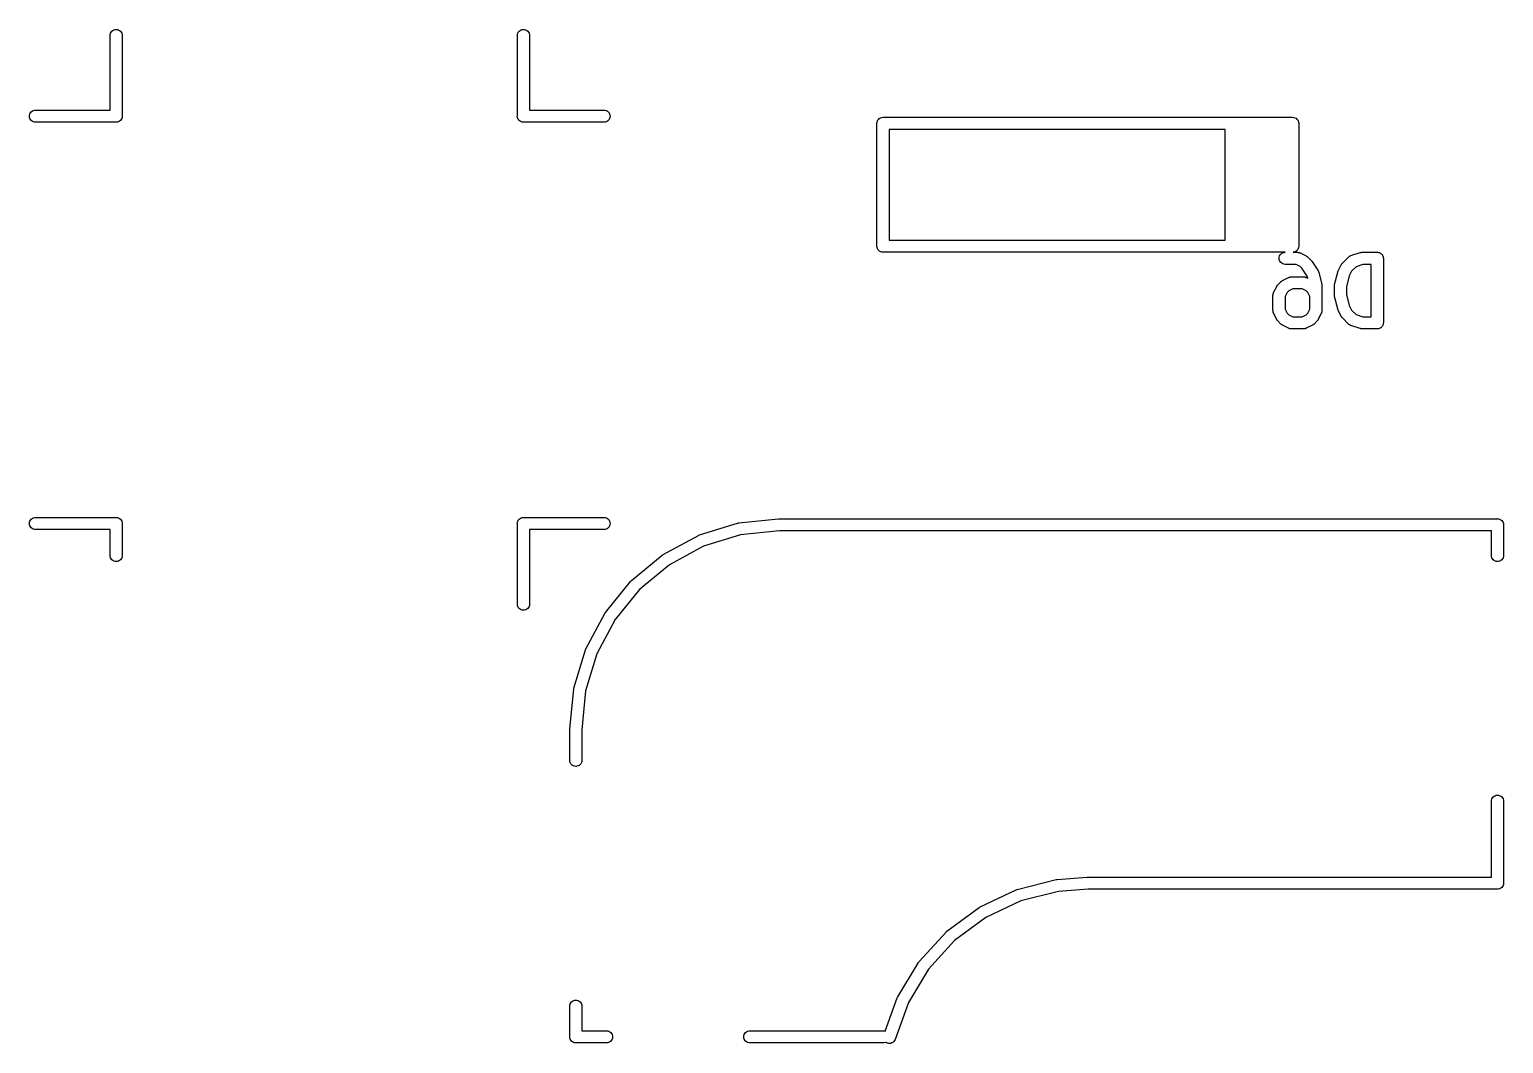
# Model space of a CAD drawing. Extents: x -13 to 127, y -89 to 15.
# Drawn here: x 5.92 to 24.21, y -37.55 to -24.97 of the extents above; entities that cross this region are included whole.
import ezdxf

# ---------------------------------------------------------------- set-up
doc = ezdxf.new("R2010")
doc.units = 0
doc.layers.add('BLACK', color=7, linetype='CONTINUOUS')

msp = doc.modelspace()

# ---------------------------------------------------------------- linework, layer by layer
at = {"layer": 'BLACK', "linetype": 'CONTINUOUS'}
for p, q in [((6.925, -25.0463), (6.92609, -25.0353)), ((6.92609, -25.0353), (6.93037, -25.0212)), ((6.93037, -25.0212), (6.93734, -25.0081)), ((6.93734, -25.0081), (6.94671, -24.9967)), ((6.94671, -24.9967), (6.95813, -24.9873)), ((6.95813, -24.9873), (6.97116, -24.9804)), ((6.97116, -24.9804), (6.9853, -24.9761)), ((6.9853, -24.9761), (7, -24.9746)), ((7, -24.9746), (7.0147, -24.9761)), ((7.0147, -24.9761), (7.02884, -24.9804)), ((7.02884, -24.9804), (7.04187, -24.9873)), ((7.04187, -24.9873), (7.05329, -24.9967)), ((7.05329, -24.9967), (7.06266, -25.0081)), ((7.06266, -25.0081), (7.06962, -25.0212)), ((7.06962, -25.0212), (7.07391, -25.0353)), ((7.07391, -25.0353), (7.075, -25.0463)), ((11.975, -25.0463), (11.9761, -25.0353)), ((11.9761, -25.0353), (11.9804, -25.0212)), ((11.9804, -25.0212), (11.9873, -25.0081)), ((11.9873, -25.0081), (11.9967, -24.9967)), ((11.9967, -24.9967), (12.0081, -24.9873)), ((12.0081, -24.9873), (12.0212, -24.9804)), ((12.0212, -24.9804), (12.0353, -24.9761)), ((12.0353, -24.9761), (12.05, -24.9746)), ((12.05, -24.9746), (12.0647, -24.9761)), ((12.0647, -24.9761), (12.0788, -24.9804)), ((12.0788, -24.9804), (12.0919, -24.9873)), ((12.0919, -24.9873), (12.1033, -24.9967)), ((12.1033, -24.9967), (12.1127, -25.0081)), ((12.1127, -25.0081), (12.1196, -25.0212)), ((12.1196, -25.0212), (12.1239, -25.0353)), ((12.1239, -25.0353), (12.125, -25.0463)), ((6.925, -25.975), (6.925, -25.0463)), ((7.075, -25.0463), (7.075, -26.0463)), ((11.975, -26.0463), (11.975, -25.0463)), ((12.125, -25.0463), (12.125, -25.975)), ((5.92464, -26.05), (5.92609, -26.0353)), ((5.92609, -26.0647), (5.92464, -26.05)), ((5.92609, -26.0353), (5.93037, -26.0212)), ((5.93037, -26.0788), (5.92609, -26.0647)), ((5.93037, -26.0212), (5.93734, -26.0081)), ((5.93734, -26.0919), (5.93037, -26.0788)), ((5.93734, -26.0081), (5.94671, -25.9967)), ((5.94671, -26.1033), (5.93734, -26.0919)), ((5.94671, -25.9967), (5.95813, -25.9873)), ((5.95813, -26.1127), (5.94671, -26.1033)), ((5.95813, -25.9873), (5.97116, -25.9804)), ((5.97116, -26.1196), (5.95813, -26.1127)), ((5.97116, -25.9804), (5.9853, -25.9761)), ((5.9853, -26.1239), (5.97116, -26.1196)), ((5.9853, -25.9761), (5.99632, -25.975)), ((5.99632, -26.125), (5.9853, -26.1239)), ((5.99632, -25.975), (6.925, -25.975)), ((6.99632, -26.125), (5.99632, -26.125)), ((7, -26.1254), (6.99632, -26.125)), ((7.00367, -26.125), (7, -26.1254)), ((7.0147, -26.1239), (7.00367, -26.125)), ((7.02884, -26.1196), (7.0147, -26.1239)), ((7.04187, -26.1127), (7.02884, -26.1196)), ((7.05329, -26.1033), (7.04187, -26.1127)), ((7.06266, -26.0919), (7.05329, -26.1033)), ((7.06962, -26.0788), (7.06266, -26.0919)), ((7.07391, -26.0647), (7.06962, -26.0788)), ((7.07536, -26.05), (7.07391, -26.0647)), ((7.075, -26.0463), (7.07536, -26.05)), ((11.9746, -26.05), (11.975, -26.0463)), ((11.9761, -26.0647), (11.9746, -26.05)), ((11.9804, -26.0788), (11.9761, -26.0647)), ((11.9873, -26.0919), (11.9804, -26.0788)), ((11.9919, -26.0974), (11.9873, -26.0919)), ((11.9967, -26.1033), (11.9919, -26.0974)), ((12.0081, -26.1127), (11.9967, -26.1033)), ((12.0212, -26.1196), (12.0081, -26.1127)), ((12.0353, -26.1239), (12.0212, -26.1196)), ((12.05, -26.1254), (12.0353, -26.1239)), ((12.0537, -26.125), (12.05, -26.1254)), ((13.0537, -26.125), (12.0537, -26.125)), ((12.125, -25.975), (13.0537, -25.975)), ((13.0537, -25.975), (13.0647, -25.9761)), ((13.0647, -26.1239), (13.0537, -26.125)), ((13.0647, -25.9761), (13.0788, -25.9804)), ((13.0788, -26.1196), (13.0647, -26.1239)), ((13.0788, -25.9804), (13.0919, -25.9873)), ((13.0919, -26.1127), (13.0788, -26.1196)), ((13.0919, -25.9873), (13.1033, -25.9967)), ((13.1033, -26.1033), (13.0919, -26.1127)), ((13.1033, -25.9967), (13.1127, -26.0081)), ((13.1127, -26.0919), (13.1033, -26.1033)), ((13.1127, -26.0081), (13.1196, -26.0212)), ((13.1196, -26.0788), (13.1127, -26.0919)), ((13.1196, -26.0212), (13.1239, -26.0353)), ((13.1239, -26.0647), (13.1196, -26.0788)), ((13.1239, -26.0353), (13.1254, -26.05)), ((13.1254, -26.05), (13.1239, -26.0647)), ((16.4346, -26.138), (16.4361, -26.1233)), ((16.435, -26.1417), (16.4346, -26.138)), ((16.4361, -26.1233), (16.4404, -26.1092)), ((16.4404, -26.1092), (16.4473, -26.0961)), ((16.4473, -26.0961), (16.4567, -26.0847)), ((16.4567, -26.0847), (16.4681, -26.0753)), ((16.4681, -26.0753), (16.4812, -26.0684)), ((16.4812, -26.0684), (16.4953, -26.0641)), ((16.4953, -26.0641), (16.51, -26.0626)), ((16.51, -26.0626), (16.5137, -26.063)), ((16.5137, -26.063), (20.8243, -26.063)), ((20.8243, -26.063), (20.828, -26.0626)), ((20.828, -26.0626), (20.8317, -26.063)), ((20.8317, -26.063), (20.9513, -26.063)), ((20.9513, -26.063), (20.955, -26.0626)), ((20.955, -26.0626), (20.9587, -26.063)), ((20.9587, -26.063), (21.0783, -26.063)), ((21.0783, -26.063), (21.082, -26.0626)), ((21.082, -26.0626), (21.0857, -26.063)), ((21.0857, -26.063), (21.2053, -26.063)), ((21.2053, -26.063), (21.209, -26.0626)), ((21.209, -26.0626), (21.2127, -26.063)), ((21.2127, -26.063), (21.3323, -26.063)), ((21.3323, -26.063), (21.336, -26.0626)), ((21.336, -26.0626), (21.3397, -26.063)), ((21.3397, -26.063), (21.4593, -26.063)), ((21.4593, -26.063), (21.463, -26.0626)), ((21.463, -26.0626), (21.4667, -26.063)), ((21.4667, -26.063), (21.5863, -26.063)), ((21.5863, -26.063), (21.59, -26.0626)), ((21.59, -26.0626), (21.6047, -26.0641)), ((21.6047, -26.0641), (21.6188, -26.0684)), ((21.6188, -26.0684), (21.6319, -26.0753)), ((21.6319, -26.0753), (21.6433, -26.0847)), ((21.6433, -26.0847), (21.6527, -26.0961)), ((21.6527, -26.0961), (21.6596, -26.1092)), ((21.6596, -26.1092), (21.6639, -26.1233)), ((21.6639, -26.1233), (21.6654, -26.138)), ((21.6654, -26.138), (21.665, -26.1417)), ((16.435, -27.6583), (16.435, -26.1417)), ((16.585, -26.213), (16.585, -27.587)), ((20.753, -26.213), (16.585, -26.213)), ((20.753, -27.587), (20.753, -26.213)), ((21.665, -26.1417), (21.665, -27.6583)), ((16.585, -27.587), (20.753, -27.587)), ((16.4346, -27.662), (16.435, -27.6583)), ((16.4361, -27.6767), (16.4346, -27.662)), ((16.4404, -27.6908), (16.4361, -27.6767)), ((16.4473, -27.7039), (16.4404, -27.6908)), ((16.4567, -27.7153), (16.4473, -27.7039)), ((16.4681, -27.7247), (16.4567, -27.7153)), ((16.4812, -27.7316), (16.4681, -27.7247)), ((16.4953, -27.7359), (16.4812, -27.7316)), ((16.5041, -27.7368), (16.4953, -27.7359)), ((16.5054, -27.7369), (16.5041, -27.7368)), ((16.5063, -27.737), (16.5054, -27.7369)), ((16.51, -27.7374), (16.5063, -27.737)), ((16.5137, -27.737), (16.51, -27.7374)), ((20.8243, -27.737), (16.5137, -27.737)), ((20.828, -27.7374), (20.8243, -27.737)), ((20.8317, -27.737), (20.828, -27.7374)), ((20.9513, -27.737), (20.8317, -27.737)), ((20.955, -27.7374), (20.9513, -27.737)), ((20.9587, -27.737), (20.955, -27.7374)), ((21.0783, -27.737), (20.9587, -27.737)), ((21.082, -27.7374), (21.0783, -27.737)), ((21.0857, -27.737), (21.082, -27.7374)), ((21.2053, -27.737), (21.0857, -27.737)), ((21.209, -27.7374), (21.2053, -27.737)), ((21.2127, -27.737), (21.209, -27.7374)), ((21.3323, -27.737), (21.2127, -27.737)), ((21.336, -27.7374), (21.3323, -27.737)), ((21.3397, -27.737), (21.336, -27.7374)), ((21.4593, -27.737), (21.3397, -27.737)), ((21.4242, -27.7968), (21.4285, -27.7828)), ((21.4285, -27.7828), (21.4354, -27.77)), ((21.4354, -27.77), (21.4448, -27.7587)), ((21.4448, -27.7587), (21.4561, -27.7494)), ((21.4561, -27.7494), (21.469, -27.7426)), ((21.463, -27.7374), (21.4593, -27.737)), ((21.4667, -27.737), (21.463, -27.7374)), ((21.4966, -27.737), (21.4667, -27.737)), ((21.469, -27.7426), (21.4831, -27.7383)), ((21.4831, -27.7383), (21.4966, -27.737)), ((21.5959, -27.7368), (21.5946, -27.7369)), ((21.5946, -27.7369), (21.65, -27.7369)), ((21.6047, -27.7359), (21.5959, -27.7368)), ((21.6188, -27.7316), (21.6047, -27.7359)), ((21.6319, -27.7247), (21.6188, -27.7316)), ((21.6433, -27.7153), (21.6319, -27.7247)), ((21.6527, -27.7039), (21.6433, -27.7153)), ((21.65, -27.7369), (21.651, -27.7369)), ((21.651, -27.7369), (21.6532, -27.7372)), ((21.6596, -27.6908), (21.6527, -27.7039)), ((21.6532, -27.7372), (21.6554, -27.7371)), ((21.6554, -27.7371), (21.6605, -27.738)), ((21.6639, -27.6767), (21.6596, -27.6908)), ((21.6605, -27.738), (21.6656, -27.7385)), ((21.6654, -27.662), (21.6639, -27.6767)), ((21.665, -27.6583), (21.6654, -27.662)), ((21.6656, -27.7385), (21.6677, -27.7392)), ((21.6677, -27.7392), (21.6699, -27.7396)), ((21.6699, -27.7396), (21.6747, -27.7414)), ((21.6747, -27.7414), (21.6795, -27.743)), ((21.6795, -27.743), (21.6815, -27.744)), ((21.6815, -27.744), (21.6835, -27.7448)), ((21.6835, -27.7448), (21.7597, -27.7829)), ((21.7597, -27.7829), (21.7607, -27.7834)), ((21.7607, -27.7834), (21.7642, -27.7857)), ((21.7642, -27.7857), (21.7679, -27.7877)), ((22.2949, -27.7871), (22.2968, -27.7861)), ((22.2968, -27.7861), (22.2986, -27.7848)), ((22.2986, -27.7848), (22.3033, -27.7827)), ((22.3033, -27.7827), (22.3079, -27.7804)), ((22.3079, -27.7804), (22.31, -27.7797)), ((22.31, -27.7797), (22.312, -27.7788)), ((22.312, -27.7788), (22.4263, -27.7408)), ((22.4263, -27.7408), (22.4273, -27.7404)), ((22.4273, -27.7404), (22.4314, -27.7395)), ((22.4314, -27.7395), (22.4354, -27.7383)), ((22.4354, -27.7383), (22.4385, -27.738)), ((22.4385, -27.738), (22.4416, -27.7374)), ((22.4416, -27.7374), (22.4458, -27.7373)), ((22.4458, -27.7373), (22.45, -27.7369)), ((22.45, -27.7369), (22.6405, -27.7369)), ((22.6405, -27.7369), (22.641, -27.7369)), ((22.641, -27.7369), (22.641, -27.7369)), ((22.641, -27.7369), (22.641, -27.7369)), ((22.641, -27.7369), (22.6415, -27.7369)), ((22.6415, -27.7369), (22.6486, -27.7377)), ((22.6486, -27.7377), (22.6556, -27.7384)), ((22.6556, -27.7384), (22.6558, -27.7385)), ((22.6558, -27.7385), (22.6561, -27.7385)), ((22.6561, -27.7385), (22.6628, -27.7407)), ((22.6628, -27.7407), (22.6695, -27.7428)), ((22.6695, -27.7428), (22.6698, -27.7429)), ((22.6698, -27.7429), (22.67, -27.743)), ((22.67, -27.743), (22.6762, -27.7464)), ((22.6762, -27.7464), (22.6824, -27.7497)), ((22.6824, -27.7497), (22.6826, -27.7499)), ((22.6826, -27.7499), (22.6828, -27.75)), ((22.6828, -27.75), (22.6883, -27.7546)), ((22.6883, -27.7546), (22.6937, -27.7591)), ((22.6937, -27.7591), (22.6939, -27.7593)), ((22.6939, -27.7593), (22.6941, -27.7594)), ((22.6941, -27.7594), (22.6985, -27.7649)), ((22.6985, -27.7649), (22.7029, -27.7704)), ((22.7029, -27.7704), (22.7031, -27.7706)), ((22.7031, -27.7706), (22.7032, -27.7708)), ((22.7032, -27.7708), (22.7065, -27.7771)), ((22.7065, -27.7771), (22.7098, -27.7833)), ((22.7098, -27.7833), (22.7099, -27.7836)), ((22.7099, -27.7836), (22.71, -27.7838)), ((22.71, -27.7838), (22.712, -27.7906)), ((21.4226, -27.8114), (21.4242, -27.7968)), ((21.4239, -27.826), (21.4226, -27.8114)), ((21.4281, -27.84), (21.4239, -27.826)), ((21.4349, -27.853), (21.4281, -27.84)), ((21.444, -27.8644), (21.4349, -27.853)), ((21.4552, -27.8738), (21.444, -27.8644)), ((21.4681, -27.8808), (21.4552, -27.8738)), ((21.482, -27.8853), (21.4681, -27.8808)), ((21.4966, -27.8869), (21.482, -27.8853)), ((21.4976, -27.8869), (21.4966, -27.8869)), ((21.6323, -27.8869), (21.4976, -27.8869)), ((21.6818, -27.9116), (21.6323, -27.8869)), ((21.706, -27.9359), (21.6818, -27.9116)), ((21.7709, -28.0332), (21.706, -27.9359)), ((21.7679, -27.7877), (21.7703, -27.7897)), ((21.7703, -27.7897), (21.7729, -27.7914)), ((21.7729, -27.7914), (21.776, -27.7943)), ((21.776, -27.7943), (21.7792, -27.797)), ((21.7792, -27.797), (21.8173, -27.8351)), ((21.8173, -27.8351), (21.8174, -27.8352)), ((21.8174, -27.8352), (21.8174, -27.8352)), ((21.8174, -27.8352), (21.8174, -27.8352)), ((21.8174, -27.8352), (21.8181, -27.8358)), ((21.8181, -27.8358), (21.8223, -27.8412)), ((21.8223, -27.8412), (21.8267, -27.8465)), ((21.8267, -27.8465), (21.9029, -27.9608)), ((21.9029, -27.9608), (21.9035, -27.9617)), ((21.9035, -27.9617), (21.9057, -27.9661)), ((21.9057, -27.9661), (21.9083, -27.9704)), ((22.1516, -27.976), (22.154, -27.9695)), ((22.154, -27.9695), (22.1542, -27.9692)), ((22.1542, -27.9692), (22.1543, -27.9688)), ((22.1543, -27.9688), (22.1924, -27.8926)), ((22.1924, -27.8926), (22.1929, -27.8917)), ((22.1929, -27.8917), (22.1952, -27.8882)), ((22.1952, -27.8882), (22.1972, -27.8845)), ((22.1972, -27.8845), (22.1992, -27.8821)), ((22.1992, -27.8821), (22.2009, -27.8794)), ((22.2009, -27.8794), (22.2038, -27.8764)), ((22.2038, -27.8764), (22.2065, -27.8732)), ((22.2065, -27.8732), (22.2827, -27.797)), ((22.2827, -27.797), (22.2834, -27.7962)), ((22.2834, -27.7962), (22.2852, -27.7949)), ((22.2852, -27.7949), (22.2867, -27.7933)), ((22.2867, -27.7933), (22.2909, -27.7903)), ((22.2909, -27.7903), (22.2949, -27.7871)), ((22.3762, -27.9156), (22.3212, -27.9706)), ((22.4622, -27.8869), (22.3762, -27.9156)), ((22.5655, -27.8869), (22.4622, -27.8869)), ((22.5655, -28.5369), (22.5655, -27.8869)), ((22.712, -27.7906), (22.714, -27.7973)), ((22.714, -27.7973), (22.7141, -27.7976)), ((22.7141, -27.7976), (22.7141, -27.7979)), ((22.7141, -27.7979), (22.7148, -27.8049)), ((22.7148, -27.8049), (22.7155, -27.8119)), ((22.7155, -27.8119), (22.7155, -28.6119)), ((21.3952, -28.1548), (21.3972, -28.1511)), ((21.3972, -28.1511), (21.3992, -28.1487)), ((21.3992, -28.1487), (21.4009, -28.1461)), ((21.4009, -28.1461), (21.4038, -28.1431)), ((21.4038, -28.1431), (21.4065, -28.1398)), ((21.4065, -28.1398), (21.4446, -28.1017)), ((21.4446, -28.1017), (21.4453, -28.101)), ((21.4453, -28.101), (21.4486, -28.0984)), ((21.4486, -28.0984), (21.4517, -28.0955)), ((21.4517, -28.0955), (21.4543, -28.0938)), ((21.4543, -28.0938), (21.4568, -28.0919)), ((21.4568, -28.0919), (21.4605, -28.0899)), ((21.4605, -28.0899), (21.4641, -28.0877)), ((21.4641, -28.0877), (21.5403, -28.0496)), ((21.5403, -28.0496), (21.5412, -28.0491)), ((21.5412, -28.0491), (21.5433, -28.0484)), ((21.5433, -28.0484), (21.5452, -28.0473)), ((21.5452, -28.0473), (21.5501, -28.0458)), ((21.5501, -28.0458), (21.5549, -28.0441)), ((21.5549, -28.0441), (21.5571, -28.0437)), ((21.5571, -28.0437), (21.5592, -28.0431)), ((21.5592, -28.0431), (21.5643, -28.0426)), ((21.5643, -28.0426), (21.5694, -28.0418)), ((21.5694, -28.0418), (21.5716, -28.0419)), ((21.5716, -28.0419), (21.5738, -28.0417)), ((21.5738, -28.0417), (21.7262, -28.0417)), ((21.7262, -28.0417), (21.7272, -28.0417)), ((21.7272, -28.0417), (21.7294, -28.0419)), ((21.7294, -28.0419), (21.7316, -28.0419)), ((21.7316, -28.0419), (21.7367, -28.0427)), ((21.7367, -28.0427), (21.7418, -28.0433)), ((21.7418, -28.0433), (21.7439, -28.044)), ((21.7439, -28.044), (21.7461, -28.0443)), ((21.7461, -28.0443), (21.7509, -28.0462)), ((21.7509, -28.0462), (21.7557, -28.0477)), ((21.7557, -28.0477), (21.7577, -28.0488)), ((21.7577, -28.0488), (21.7597, -28.0496)), ((21.7597, -28.0496), (21.7771, -28.0583)), ((21.7771, -28.0583), (21.7709, -28.0332)), ((21.9083, -27.9704), (21.9091, -27.9726)), ((21.9091, -27.9726), (21.9102, -27.9747)), ((21.9102, -27.9747), (21.9115, -27.9795)), ((21.9115, -27.9795), (21.9132, -27.9842)), ((21.9132, -27.9842), (21.9513, -28.1366)), ((21.9513, -28.1366), (21.9516, -28.1376)), ((21.9516, -28.1376), (21.9518, -28.1389)), ((21.9518, -28.1389), (21.9521, -28.1402)), ((21.9521, -28.1402), (21.9527, -28.1462)), ((21.9527, -28.1462), (21.9535, -28.1521)), ((21.9535, -28.1521), (21.9534, -28.1534)), ((22.1084, -28.151), (22.1093, -28.1451)), ((22.1085, -28.1524), (22.1084, -28.151)), ((22.1093, -28.1451), (22.11, -28.1392)), ((22.11, -28.1392), (22.1104, -28.1379)), ((22.1104, -28.1379), (22.1106, -28.1366)), ((22.1106, -28.1366), (22.1487, -27.9842)), ((22.1487, -27.9842), (22.1489, -27.9832)), ((22.1489, -27.9832), (22.149, -27.9829)), ((22.149, -27.9829), (22.1491, -27.9825)), ((22.1491, -27.9825), (22.1516, -27.976)), ((22.2922, -28.0286), (22.2583, -28.164)), ((22.3212, -27.9706), (22.2922, -28.0286)), ((21.3464, -28.268), (21.3467, -28.2658)), ((21.3464, -28.269), (21.3464, -28.268)), ((21.3464, -28.4595), (21.3464, -28.269)), ((21.3466, -28.2636), (21.3475, -28.2585)), ((21.3467, -28.2658), (21.3466, -28.2636)), ((21.3475, -28.2585), (21.3481, -28.2535)), ((21.3481, -28.2535), (21.3487, -28.2514)), ((21.3487, -28.2514), (21.3491, -28.2492)), ((21.3491, -28.2492), (21.3509, -28.2444)), ((21.3509, -28.2444), (21.3525, -28.2395)), ((21.3525, -28.2395), (21.3536, -28.2376)), ((21.3536, -28.2376), (21.3543, -28.2355)), ((21.3543, -28.2355), (21.3924, -28.1593)), ((21.3924, -28.1593), (21.3929, -28.1584)), ((21.3929, -28.1584), (21.3952, -28.1548)), ((21.5212, -28.2373), (21.4964, -28.2868)), ((21.4964, -28.2868), (21.4964, -28.4418)), ((21.542, -28.2164), (21.5212, -28.2373)), ((21.5915, -28.1917), (21.542, -28.2164)), ((21.7085, -28.1917), (21.5915, -28.1917)), ((21.758, -28.2164), (21.7085, -28.1917)), ((21.7788, -28.2373), (21.758, -28.2164)), ((21.8036, -28.2868), (21.7788, -28.2373)), ((21.8036, -28.4418), (21.8036, -28.2868)), ((21.9534, -28.1534), (21.9536, -28.1548)), ((21.9536, -28.1548), (21.9536, -28.4595)), ((22.1083, -28.1537), (22.1085, -28.1524)), ((22.1083, -28.1548), (22.1083, -28.1537)), ((22.1083, -28.269), (22.1083, -28.1548)), ((22.1085, -28.2704), (22.1083, -28.269)), ((22.1084, -28.2717), (22.1085, -28.2704)), ((22.1092, -28.2776), (22.1084, -28.2717)), ((22.1098, -28.2836), (22.1092, -28.2776)), ((22.1101, -28.2849), (22.1098, -28.2836)), ((22.1103, -28.2862), (22.1101, -28.2849)), ((22.1106, -28.2872), (22.1103, -28.2862)), ((22.1487, -28.4396), (22.1106, -28.2872)), ((22.2583, -28.164), (22.2583, -28.2598)), ((22.2583, -28.2598), (22.2922, -28.3953)), ((21.3466, -28.4617), (21.3464, -28.4595)), ((21.3466, -28.4639), (21.3466, -28.4617)), ((21.3474, -28.469), (21.3466, -28.4639)), ((21.3479, -28.4741), (21.3474, -28.469)), ((21.3485, -28.4762), (21.3479, -28.4741)), ((21.3488, -28.4784), (21.3485, -28.4762)), ((21.3506, -28.4832), (21.3488, -28.4784)), ((21.3521, -28.4881), (21.3506, -28.4832)), ((21.3531, -28.4901), (21.3521, -28.4881)), ((21.3539, -28.4921), (21.3531, -28.4901)), ((21.3543, -28.4931), (21.3539, -28.4921)), ((21.3924, -28.5693), (21.3543, -28.4931)), ((21.4964, -28.4418), (21.5212, -28.4913)), ((21.5212, -28.4913), (21.542, -28.5122)), ((21.542, -28.5122), (21.5915, -28.5369)), ((21.7085, -28.5369), (21.758, -28.5122)), ((21.758, -28.5122), (21.7788, -28.4913)), ((21.7788, -28.4913), (21.8036, -28.4418)), ((21.9457, -28.4931), (21.9076, -28.5693)), ((21.9464, -28.491), (21.9457, -28.4931)), ((21.9475, -28.4891), (21.9464, -28.491)), ((21.9491, -28.4842), (21.9475, -28.4891)), ((21.9509, -28.4794), (21.9491, -28.4842)), ((21.9513, -28.4772), (21.9509, -28.4794)), ((21.9519, -28.4751), (21.9513, -28.4772)), ((21.9525, -28.47), (21.9519, -28.4751)), ((21.9534, -28.465), (21.9525, -28.47)), ((21.9536, -28.4606), (21.9533, -28.4628)), ((21.9533, -28.4628), (21.9534, -28.465)), ((21.9536, -28.4595), (21.9536, -28.4606)), ((22.1488, -28.4399), (22.1487, -28.4396)), ((22.1488, -28.4403), (22.1488, -28.4399)), ((22.1512, -28.4468), (22.1488, -28.4403)), ((22.1536, -28.4534), (22.1512, -28.4468)), ((22.1538, -28.4537), (22.1536, -28.4534)), ((22.1539, -28.454), (22.1538, -28.4537)), ((22.1543, -28.455), (22.1539, -28.454)), ((22.1924, -28.5312), (22.1543, -28.455)), ((22.2922, -28.3953), (22.3212, -28.4532)), ((22.3212, -28.4532), (22.3762, -28.5083)), ((22.3762, -28.5083), (22.4622, -28.5369)), ((21.3947, -28.5728), (21.3924, -28.5693)), ((21.3966, -28.5766), (21.3947, -28.5728)), ((21.3986, -28.579), (21.3966, -28.5766)), ((21.4002, -28.5816), (21.3986, -28.579)), ((21.4031, -28.5847), (21.4002, -28.5816)), ((21.4058, -28.588), (21.4031, -28.5847)), ((21.4065, -28.5887), (21.4058, -28.588)), ((21.4446, -28.6268), (21.4065, -28.5887)), ((21.4478, -28.6295), (21.4446, -28.6268)), ((21.4509, -28.6325), (21.4478, -28.6295)), ((21.4535, -28.6342), (21.4509, -28.6325)), ((21.4559, -28.6361), (21.4535, -28.6342)), ((21.4596, -28.6381), (21.4559, -28.6361)), ((21.4631, -28.6404), (21.4596, -28.6381)), ((21.4641, -28.6409), (21.4631, -28.6404)), ((21.5403, -28.679), (21.4641, -28.6409)), ((21.5423, -28.6798), (21.5403, -28.679)), ((21.5443, -28.6808), (21.5423, -28.6798)), ((21.5491, -28.6824), (21.5443, -28.6808)), ((21.5539, -28.6842), (21.5491, -28.6824)), ((21.5561, -28.6846), (21.5539, -28.6842)), ((21.5582, -28.6853), (21.5561, -28.6846)), ((21.5633, -28.6858), (21.5582, -28.6853)), ((21.5684, -28.6867), (21.5633, -28.6858)), ((21.5706, -28.6867), (21.5684, -28.6867)), ((21.5728, -28.6869), (21.5706, -28.6867)), ((21.5738, -28.6869), (21.5728, -28.6869)), ((21.7262, -28.6869), (21.5738, -28.6869)), ((21.5915, -28.5369), (21.7085, -28.5369)), ((21.7284, -28.6867), (21.7262, -28.6869)), ((21.7306, -28.6868), (21.7284, -28.6867)), ((21.7356, -28.686), (21.7306, -28.6868)), ((21.7408, -28.6855), (21.7356, -28.686)), ((21.7429, -28.6848), (21.7408, -28.6855)), ((21.7451, -28.6845), (21.7429, -28.6848)), ((21.7499, -28.6827), (21.7451, -28.6845)), ((21.7548, -28.6812), (21.7499, -28.6827)), ((21.7567, -28.6802), (21.7548, -28.6812)), ((21.7588, -28.6794), (21.7567, -28.6802)), ((21.7597, -28.679), (21.7588, -28.6794)), ((21.8359, -28.6409), (21.7597, -28.679)), ((21.8395, -28.6386), (21.8359, -28.6409)), ((21.8432, -28.6367), (21.8395, -28.6386)), ((21.8457, -28.6348), (21.8432, -28.6367)), ((21.8483, -28.6331), (21.8457, -28.6348)), ((21.8514, -28.6302), (21.8483, -28.6331)), ((21.8547, -28.6276), (21.8514, -28.6302)), ((21.8554, -28.6268), (21.8547, -28.6276)), ((21.8935, -28.5887), (21.8554, -28.6268)), ((21.8962, -28.5855), (21.8935, -28.5887)), ((21.8991, -28.5825), (21.8962, -28.5855)), ((21.9008, -28.5799), (21.8991, -28.5825)), ((21.9028, -28.5774), (21.9008, -28.5799)), ((21.9048, -28.5737), (21.9028, -28.5774)), ((21.9071, -28.5702), (21.9048, -28.5737)), ((21.9076, -28.5693), (21.9071, -28.5702)), ((22.1947, -28.5347), (22.1924, -28.5312)), ((22.1966, -28.5385), (22.1947, -28.5347)), ((22.1986, -28.5409), (22.1966, -28.5385)), ((22.2002, -28.5436), (22.1986, -28.5409)), ((22.2031, -28.5466), (22.2002, -28.5436)), ((22.2058, -28.5499), (22.2031, -28.5466)), ((22.2065, -28.5507), (22.2058, -28.5499)), ((22.2827, -28.6268), (22.2065, -28.5507)), ((22.2844, -28.6282), (22.2827, -28.6268)), ((22.2859, -28.6299), (22.2844, -28.6282)), ((22.29, -28.6329), (22.2859, -28.6299)), ((22.294, -28.6361), (22.29, -28.6329)), ((22.2959, -28.6372), (22.294, -28.6361)), ((22.2977, -28.6385), (22.2959, -28.6372)), ((22.3024, -28.6406), (22.2977, -28.6385)), ((22.3069, -28.643), (22.3024, -28.6406)), ((22.309, -28.6437), (22.3069, -28.643)), ((22.311, -28.6446), (22.309, -28.6437)), ((22.312, -28.645), (22.311, -28.6446)), ((22.4263, -28.6831), (22.312, -28.645)), ((22.4304, -28.684), (22.4263, -28.6831)), ((22.4344, -28.6853), (22.4304, -28.684)), ((22.4375, -28.6856), (22.4344, -28.6853)), ((22.4406, -28.6863), (22.4375, -28.6856)), ((22.4448, -28.6864), (22.4406, -28.6863)), ((22.449, -28.6869), (22.4448, -28.6864)), ((22.45, -28.6869), (22.449, -28.6869)), ((22.6405, -28.6869), (22.45, -28.6869)), ((22.4622, -28.5369), (22.5655, -28.5369)), ((22.6475, -28.6862), (22.6405, -28.6869)), ((22.6545, -28.6856), (22.6475, -28.6862)), ((22.6548, -28.6855), (22.6545, -28.6856)), ((22.655, -28.6855), (22.6548, -28.6855)), ((22.6618, -28.6834), (22.655, -28.6855)), ((22.6686, -28.6814), (22.6618, -28.6834)), ((22.6688, -28.6813), (22.6686, -28.6814)), ((22.6691, -28.6812), (22.6688, -28.6813)), ((22.6753, -28.6779), (22.6691, -28.6812)), ((22.6815, -28.6747), (22.6753, -28.6779)), ((22.6817, -28.6745), (22.6815, -28.6747)), ((22.682, -28.6744), (22.6817, -28.6745)), ((22.6875, -28.6699), (22.682, -28.6744)), ((22.693, -28.6655), (22.6875, -28.6699)), ((22.6931, -28.6653), (22.693, -28.6655)), ((22.6933, -28.6651), (22.6931, -28.6653)), ((22.6978, -28.6597), (22.6933, -28.6651)), ((22.7024, -28.6543), (22.6978, -28.6597)), ((22.7025, -28.654), (22.7024, -28.6543)), ((22.7027, -28.6538), (22.7025, -28.654)), ((22.706, -28.6477), (22.7027, -28.6538)), ((22.7094, -28.6414), (22.706, -28.6477)), ((22.7095, -28.6412), (22.7094, -28.6414)), ((22.7096, -28.641), (22.7095, -28.6412)), ((22.7117, -28.6342), (22.7096, -28.641)), ((22.7138, -28.6275), (22.7117, -28.6342)), ((22.7139, -28.6272), (22.7138, -28.6275)), ((22.7147, -28.62), (22.7139, -28.627)), ((22.7139, -28.627), (22.7139, -28.6272)), ((22.7155, -28.613), (22.7147, -28.62)), ((22.7155, -28.6119), (22.7155, -28.6124)), ((22.7155, -28.6124), (22.7155, -28.6124)), ((22.7155, -28.6124), (22.7155, -28.6124)), ((22.7155, -28.6124), (22.7155, -28.613)), ((5.92609, -31.0853), (5.93037, -31.0712)), ((5.93037, -31.0712), (5.93734, -31.0581)), ((5.93734, -31.0581), (5.94671, -31.0467)), ((5.94671, -31.0467), (5.95813, -31.0373)), ((5.95813, -31.0373), (5.97116, -31.0304)), ((5.97116, -31.0304), (5.9853, -31.0261)), ((5.9853, -31.0261), (5.99632, -31.025)), ((5.99632, -31.025), (6.99632, -31.025)), ((6.99632, -31.025), (7, -31.0246)), ((7, -31.0246), (7.00367, -31.025)), ((7.00367, -31.025), (7.0147, -31.0261)), ((7.0147, -31.0261), (7.02884, -31.0304)), ((7.02884, -31.0304), (7.04187, -31.0373)), ((7.04187, -31.0373), (7.05329, -31.0467)), ((7.05329, -31.0467), (7.06266, -31.0581)), ((7.06266, -31.0581), (7.06962, -31.0712)), ((7.06962, -31.0712), (7.07391, -31.0853)), ((11.9761, -31.0853), (11.9804, -31.0712)), ((11.9804, -31.0712), (11.9873, -31.0581)), ((11.9873, -31.0581), (11.9967, -31.0467)), ((11.9967, -31.0467), (12.0081, -31.0373)), ((12.0081, -31.0373), (12.0212, -31.0304)), ((12.0212, -31.0304), (12.0353, -31.0261)), ((12.0353, -31.0261), (12.0463, -31.025)), ((12.0463, -31.025), (12.05, -31.0246)), ((12.05, -31.0246), (12.0537, -31.025)), ((12.0537, -31.025), (13.0537, -31.025)), ((13.0537, -31.025), (13.0647, -31.0261)), ((13.0647, -31.0261), (13.0788, -31.0304)), ((13.0788, -31.0304), (13.0919, -31.0373)), ((13.0919, -31.0373), (13.1033, -31.0467)), ((13.1033, -31.0467), (13.1127, -31.0581)), ((13.1127, -31.0581), (13.1196, -31.0712)), ((13.1196, -31.0712), (13.1239, -31.0853)), ((14.7214, -31.0923), (15.2144, -31.0405)), ((15.2144, -31.0405), (15.2155, -31.0404)), ((15.2155, -31.0404), (15.2187, -31.0404)), ((15.2187, -31.0404), (15.222, -31.0401)), ((15.222, -31.0401), (15.2362, -31.04)), ((15.2362, -31.04), (15.2363, -31.04)), ((15.2363, -31.04), (24.1263, -31.04)), ((24.1263, -31.04), (24.13, -31.0396)), ((24.13, -31.0396), (24.1337, -31.04)), ((24.1337, -31.04), (24.1447, -31.0411)), ((24.1447, -31.0411), (24.1588, -31.0454)), ((24.1588, -31.0454), (24.1719, -31.0523)), ((24.1719, -31.0523), (24.1833, -31.0617)), ((24.1833, -31.0617), (24.1927, -31.0731)), ((24.1927, -31.0731), (24.1996, -31.0862)), ((5.92464, -31.1), (5.92609, -31.0853)), ((5.92609, -31.1147), (5.92464, -31.1)), ((5.93037, -31.1288), (5.92609, -31.1147)), ((5.93734, -31.1419), (5.93037, -31.1288)), ((5.94671, -31.1533), (5.93734, -31.1419)), ((5.95813, -31.1627), (5.94671, -31.1533)), ((5.97116, -31.1696), (5.95813, -31.1627)), ((5.9853, -31.1739), (5.97116, -31.1696)), ((5.99632, -31.175), (5.9853, -31.1739)), ((6.925, -31.175), (5.99632, -31.175)), ((6.925, -31.4997), (6.925, -31.175)), ((7.07391, -31.0853), (7.07536, -31.1)), ((7.07536, -31.1), (7.075, -31.1037)), ((7.075, -31.1037), (7.075, -31.4997)), ((11.9746, -31.1), (11.9761, -31.0853)), ((11.975, -31.1037), (11.9746, -31.1)), ((11.975, -32.1037), (11.975, -31.1037)), ((13.0537, -31.175), (12.125, -31.175)), ((12.125, -31.175), (12.125, -32.1037)), ((13.0647, -31.1739), (13.0537, -31.175)), ((13.0788, -31.1696), (13.0647, -31.1739)), ((13.0919, -31.1627), (13.0788, -31.1696)), ((13.1033, -31.1533), (13.0919, -31.1627)), ((13.1127, -31.1419), (13.1033, -31.1533)), ((13.1196, -31.1288), (13.1127, -31.1419)), ((13.1239, -31.1147), (13.1196, -31.1288)), ((13.1239, -31.0853), (13.1254, -31.1)), ((13.1254, -31.1), (13.1239, -31.1147)), ((13.784, -31.4833), (14.22, -31.2475)), ((14.22, -31.2475), (14.221, -31.247)), ((14.221, -31.247), (14.2273, -31.2445)), ((14.2273, -31.2445), (14.2335, -31.2418)), ((14.2335, -31.2418), (14.7071, -31.0952)), ((14.7444, -31.2407), (14.2849, -31.3829)), ((14.7071, -31.0952), (14.7081, -31.0949)), ((14.7071, -31.0952), (14.7071, -31.0952)), ((14.7081, -31.0949), (14.7148, -31.0937)), ((14.7148, -31.0937), (14.7214, -31.0923)), ((15.2263, -31.19), (14.7444, -31.2407)), ((15.2403, -31.19), (15.2263, -31.19)), ((24.055, -31.19), (15.2403, -31.19)), ((24.055, -31.4997), (24.055, -31.19)), ((24.1996, -31.0862), (24.2039, -31.1003)), ((24.2039, -31.1003), (24.2054, -31.115)), ((24.2054, -31.115), (24.205, -31.1187)), ((24.205, -31.1187), (24.205, -31.4997)), ((14.2849, -31.3829), (13.8618, -31.6117)), ((6.92609, -31.5107), (6.925, -31.4997)), ((6.93038, -31.5248), (6.92609, -31.5107)), ((6.93734, -31.5379), (6.93038, -31.5248)), ((6.94671, -31.5493), (6.93734, -31.5379)), ((6.95813, -31.5587), (6.94671, -31.5493)), ((6.97116, -31.5656), (6.95813, -31.5587)), ((6.9853, -31.5699), (6.97116, -31.5656)), ((7, -31.5714), (6.9853, -31.5699)), ((7.0147, -31.5699), (7, -31.5714)), ((7.02884, -31.5656), (7.0147, -31.5699)), ((7.04187, -31.5587), (7.02884, -31.5656)), ((7.05329, -31.5493), (7.04187, -31.5587)), ((7.06266, -31.5379), (7.05329, -31.5493)), ((7.06962, -31.5248), (7.06266, -31.5379)), ((7.07391, -31.5107), (7.06962, -31.5248)), ((7.075, -31.4997), (7.07391, -31.5107)), ((13.3899, -31.8074), (13.7718, -31.4915)), ((13.8618, -31.6117), (13.4912, -31.9183)), ((13.7718, -31.4915), (13.7727, -31.4908)), ((13.7727, -31.4908), (13.7783, -31.4871)), ((13.7783, -31.4871), (13.784, -31.4833)), ((24.0561, -31.5107), (24.055, -31.4997)), ((24.0604, -31.5248), (24.0561, -31.5107)), ((24.0673, -31.5379), (24.0604, -31.5248)), ((24.0767, -31.5493), (24.0673, -31.5379)), ((24.0881, -31.5587), (24.0767, -31.5493)), ((24.1012, -31.5656), (24.0881, -31.5587)), ((24.1153, -31.5699), (24.1012, -31.5656)), ((24.13, -31.5714), (24.1153, -31.5699)), ((24.1447, -31.5699), (24.13, -31.5714)), ((24.1588, -31.5656), (24.1447, -31.5699)), ((24.1719, -31.5587), (24.1588, -31.5656)), ((24.1833, -31.5493), (24.1719, -31.5587)), ((24.1927, -31.5379), (24.1833, -31.5493)), ((24.1996, -31.5248), (24.1927, -31.5379)), ((24.2039, -31.5107), (24.1996, -31.5248)), ((24.205, -31.4997), (24.2039, -31.5107)), ((13.3851, -31.8123), (13.3899, -31.8074)), ((13.0663, -32.202), (13.3796, -31.8178)), ((13.4912, -31.9183), (13.1871, -32.2911)), ((13.3796, -31.8178), (13.3802, -31.817)), ((13.3802, -31.817), (13.3851, -31.8123)), ((11.9761, -32.1147), (11.975, -32.1037)), ((11.9804, -32.1288), (11.9761, -32.1147)), ((11.9873, -32.1419), (11.9804, -32.1288)), ((11.9967, -32.1533), (11.9873, -32.1419)), ((12.0081, -32.1627), (11.9967, -32.1533)), ((12.0212, -32.1696), (12.0081, -32.1627)), ((12.0353, -32.1739), (12.0212, -32.1696)), ((12.05, -32.1754), (12.0353, -32.1739)), ((12.0647, -32.1739), (12.05, -32.1754)), ((12.0788, -32.1696), (12.0647, -32.1739)), ((12.0919, -32.1627), (12.0788, -32.1696)), ((12.1033, -32.1533), (12.0919, -32.1627)), ((12.1127, -32.1419), (12.1033, -32.1533)), ((12.1196, -32.1288), (12.1127, -32.1419)), ((12.1239, -32.1147), (12.1196, -32.1288)), ((12.125, -32.1037), (12.1239, -32.1147)), ((12.8254, -32.6519), (13.0582, -32.2142)), ((13.1871, -32.2911), (12.9613, -32.7158)), ((13.0582, -32.2142), (13.0587, -32.2133)), ((13.0582, -32.2142), (13.0582, -32.2142)), ((13.0582, -32.2142), (13.0582, -32.2142)), ((13.0587, -32.2133), (13.0625, -32.2076)), ((13.0625, -32.2076), (13.0663, -32.202)), ((12.6766, -33.14), (12.8199, -32.6654)), ((12.8199, -32.6654), (12.8202, -32.6644)), ((12.8202, -32.6644), (12.8229, -32.6581)), ((12.9613, -32.7158), (12.8223, -33.1763)), ((12.8229, -32.6581), (12.8254, -32.6519)), ((12.6254, -33.6477), (12.6737, -33.1543)), ((12.6737, -33.1543), (12.6738, -33.1533)), ((12.6737, -33.1543), (12.6737, -33.1543)), ((12.6737, -33.1543), (12.6737, -33.1543)), ((12.6738, -33.1533), (12.6752, -33.1467)), ((12.6752, -33.1467), (12.6766, -33.14)), ((12.8223, -33.1763), (12.775, -33.6587)), ((12.625, -33.6513), (12.6254, -33.6477)), ((12.625, -34.0397), (12.625, -33.6513)), ((12.6254, -33.6477), (12.6254, -33.6477)), ((12.775, -33.6587), (12.775, -34.0397)), ((12.6261, -34.0507), (12.625, -34.0397)), ((12.6304, -34.0648), (12.6261, -34.0507)), ((12.6373, -34.0779), (12.6304, -34.0648)), ((12.6467, -34.0893), (12.6373, -34.0779)), ((12.6581, -34.0987), (12.6467, -34.0893)), ((12.6712, -34.1056), (12.6581, -34.0987)), ((12.6853, -34.1099), (12.6712, -34.1056)), ((12.7, -34.1114), (12.6853, -34.1099)), ((12.7147, -34.1099), (12.7, -34.1114)), ((12.7288, -34.1056), (12.7147, -34.1099)), ((12.7419, -34.0987), (12.7288, -34.1056)), ((12.7533, -34.0893), (12.7419, -34.0987)), ((12.7627, -34.0779), (12.7533, -34.0893)), ((12.7696, -34.0648), (12.7627, -34.0779)), ((12.7739, -34.0507), (12.7696, -34.0648)), ((12.775, -34.0397), (12.7739, -34.0507)), ((24.055, -34.5403), (24.0561, -34.5293)), ((24.055, -35.485), (24.055, -34.5403)), ((24.0561, -34.5293), (24.0604, -34.5152)), ((24.0604, -34.5152), (24.0673, -34.5021)), ((24.0673, -34.5021), (24.0767, -34.4907)), ((24.0767, -34.4907), (24.0881, -34.4813)), ((24.0881, -34.4813), (24.1012, -34.4744)), ((24.1012, -34.4744), (24.1153, -34.4701)), ((24.1153, -34.4701), (24.13, -34.4686)), ((24.13, -34.4686), (24.1447, -34.4701)), ((24.1447, -34.4701), (24.1588, -34.4744)), ((24.1588, -34.4744), (24.1719, -34.4813)), ((24.1719, -34.4813), (24.1833, -34.4907)), ((24.1833, -34.4907), (24.1927, -34.5021)), ((24.1927, -34.5021), (24.1996, -34.5152)), ((24.1996, -34.5152), (24.2039, -34.5293)), ((24.2039, -34.5293), (24.205, -34.5403)), ((24.205, -34.5403), (24.205, -35.5563)), ((17.7137, -35.8526), (18.1618, -35.6408)), ((18.1618, -35.6408), (18.1619, -35.6408)), ((18.1619, -35.6408), (18.1628, -35.6404)), ((18.1628, -35.6404), (18.1692, -35.6382)), ((18.1692, -35.6382), (18.1756, -35.6359)), ((18.1756, -35.6359), (18.6564, -35.5151)), ((18.6564, -35.5151), (18.6574, -35.5149)), ((18.6574, -35.5149), (18.6633, -35.5141)), ((18.6633, -35.5141), (18.6691, -35.5131)), ((18.6691, -35.5131), (19.0436, -35.4853)), ((19.0528, -35.635), (18.6867, -35.6622)), ((19.0436, -35.4853), (19.0463, -35.485)), ((19.0463, -35.485), (24.055, -35.485)), ((24.1263, -35.635), (19.0528, -35.635)), ((24.13, -35.6354), (24.1263, -35.635)), ((24.1337, -35.635), (24.13, -35.6354)), ((24.1447, -35.6339), (24.1337, -35.635)), ((24.1588, -35.6296), (24.1447, -35.6339)), ((24.1719, -35.6227), (24.1588, -35.6296)), ((24.1833, -35.6133), (24.1719, -35.6227)), ((24.1927, -35.6019), (24.1833, -35.6133)), ((24.1996, -35.5888), (24.1927, -35.6019)), ((24.2039, -35.5747), (24.1996, -35.5888)), ((24.2054, -35.56), (24.2039, -35.5747)), ((24.205, -35.5563), (24.2054, -35.56)), ((18.2193, -35.7796), (17.7844, -35.9851)), ((18.6867, -35.6622), (18.2193, -35.7796)), ((17.3026, -36.155), (17.7011, -35.8602)), ((17.7844, -35.9851), (17.3977, -36.2712)), ((17.7011, -35.8602), (17.702, -35.8595)), ((17.7011, -35.8602), (17.7011, -35.8602)), ((17.7011, -35.8602), (17.7011, -35.8602)), ((17.702, -35.8595), (17.7078, -35.8561)), ((17.7078, -35.8561), (17.7137, -35.8526)), ((16.9581, -36.5314), (17.2917, -36.1648)), ((17.2917, -36.1648), (17.2925, -36.164)), ((17.2917, -36.1648), (17.2917, -36.1648)), ((17.2917, -36.1648), (17.2917, -36.1648)), ((17.2925, -36.164), (17.2975, -36.1596)), ((17.2975, -36.1596), (17.3026, -36.155)), ((17.3977, -36.2712), (17.074, -36.627)), ((16.6933, -36.9676), (16.9493, -36.5432)), ((16.9493, -36.5432), (16.9493, -36.5432)), ((16.9493, -36.5432), (16.9494, -36.5432)), ((16.9494, -36.5432), (16.9499, -36.5423)), ((16.9499, -36.5423), (16.954, -36.5369)), ((16.954, -36.5369), (16.9581, -36.5314)), ((17.074, -36.627), (16.8255, -37.0388)), ((12.625, -37.0803), (12.6261, -37.0693)), ((12.625, -37.4613), (12.625, -37.0803)), ((12.6261, -37.0693), (12.6304, -37.0552)), ((12.6304, -37.0552), (12.6373, -37.0421)), ((12.6373, -37.0421), (12.6467, -37.0307)), ((12.6467, -37.0307), (12.6581, -37.0213)), ((12.6581, -37.0213), (12.6712, -37.0144)), ((12.6712, -37.0144), (12.6853, -37.0101)), ((12.6853, -37.0101), (12.7, -37.0086)), ((12.7, -37.0086), (12.7147, -37.0101)), ((12.7147, -37.0101), (12.7288, -37.0144)), ((12.7288, -37.0144), (12.7419, -37.0213)), ((12.7419, -37.0213), (12.7533, -37.0307)), ((12.7533, -37.0307), (12.7627, -37.0421)), ((12.7627, -37.0421), (12.7696, -37.0552)), ((12.7696, -37.0552), (12.7739, -37.0693)), ((12.7739, -37.0693), (12.775, -37.0803)), ((12.775, -37.0803), (12.775, -37.39)), ((16.5371, -37.3948), (16.687, -36.9809)), ((16.8255, -37.0388), (16.6593, -37.498)), ((16.687, -36.9808), (16.6873, -36.9799)), ((16.687, -36.9809), (16.687, -36.9808)), ((16.687, -36.9809), (16.687, -36.9809)), ((16.6873, -36.9799), (16.6903, -36.9738)), ((16.6903, -36.9738), (16.6933, -36.9676)), ((12.6246, -37.465), (12.625, -37.4613)), ((12.6261, -37.4797), (12.6246, -37.465)), ((12.775, -37.39), (13.0847, -37.39)), ((13.0847, -37.39), (13.0957, -37.3911)), ((13.0957, -37.3911), (13.1098, -37.3954)), ((13.1098, -37.3954), (13.1229, -37.4023)), ((13.1229, -37.4023), (13.1343, -37.4117)), ((13.1343, -37.4117), (13.1437, -37.4231)), ((13.1437, -37.4231), (13.1506, -37.4362)), ((13.1506, -37.4362), (13.1549, -37.4503)), ((13.1549, -37.4503), (13.1564, -37.465)), ((13.1564, -37.465), (13.1549, -37.4797)), ((14.7836, -37.465), (14.7851, -37.4503)), ((14.7851, -37.4797), (14.7836, -37.465)), ((14.7851, -37.4503), (14.7894, -37.4362)), ((14.7894, -37.4362), (14.7963, -37.4231)), ((14.7963, -37.4231), (14.8057, -37.4117)), ((14.8057, -37.4117), (14.8171, -37.4023)), ((14.8171, -37.4023), (14.8302, -37.3954)), ((14.8302, -37.3954), (14.8443, -37.3911)), ((14.8443, -37.3911), (14.8553, -37.39)), ((14.8553, -37.39), (16.5137, -37.39)), ((16.5137, -37.39), (16.5247, -37.3911)), ((16.5247, -37.3911), (16.5371, -37.3948)), ((12.6304, -37.4938), (12.6261, -37.4797)), ((12.6373, -37.5069), (12.6304, -37.4938)), ((12.6467, -37.5183), (12.6373, -37.5069)), ((12.6581, -37.5277), (12.6467, -37.5183)), ((12.6712, -37.5346), (12.6581, -37.5277)), ((12.6853, -37.5389), (12.6712, -37.5346)), ((12.6963, -37.54), (12.6853, -37.5389)), ((12.7, -37.5404), (12.6963, -37.54)), ((12.7037, -37.54), (12.7, -37.5404)), ((13.0847, -37.54), (12.7037, -37.54)), ((13.0957, -37.5389), (13.0847, -37.54)), ((13.1098, -37.5346), (13.0957, -37.5389)), ((13.1229, -37.5277), (13.1098, -37.5346)), ((13.1343, -37.5183), (13.1229, -37.5277)), ((13.1437, -37.5069), (13.1343, -37.5183)), ((13.1506, -37.4938), (13.1437, -37.5069)), ((13.1549, -37.4797), (13.1506, -37.4938)), ((14.7894, -37.4938), (14.7851, -37.4797)), ((14.7963, -37.5069), (14.7894, -37.4938)), ((14.8057, -37.5183), (14.7963, -37.5069)), ((14.8171, -37.5277), (14.8057, -37.5183)), ((14.8302, -37.5346), (14.8171, -37.5277)), ((14.8443, -37.5389), (14.8302, -37.5346)), ((14.8553, -37.54), (14.8443, -37.5389)), ((16.5137, -37.54), (14.8553, -37.54)), ((16.5247, -37.5389), (16.5137, -37.54)), ((16.5388, -37.5346), (16.5247, -37.5389)), ((16.5437, -37.532), (16.5388, -37.5346)), ((16.5495, -37.5364), (16.5437, -37.532)), ((16.5627, -37.5428), (16.5495, -37.5364)), ((16.5769, -37.5466), (16.5627, -37.5428)), ((16.5915, -37.5474), (16.5769, -37.5466)), ((16.606, -37.5455), (16.5915, -37.5474)), ((16.6198, -37.5407), (16.606, -37.5455)), ((16.6325, -37.5334), (16.6198, -37.5407)), ((16.6435, -37.5237), (16.6325, -37.5334)), ((16.6524, -37.5121), (16.6435, -37.5237)), ((16.6589, -37.499), (16.6524, -37.5121)), ((16.6593, -37.498), (16.6589, -37.499))]:
    msp.add_line(p, q, dxfattribs=at)

doc.saveas('drawing.dxf')
